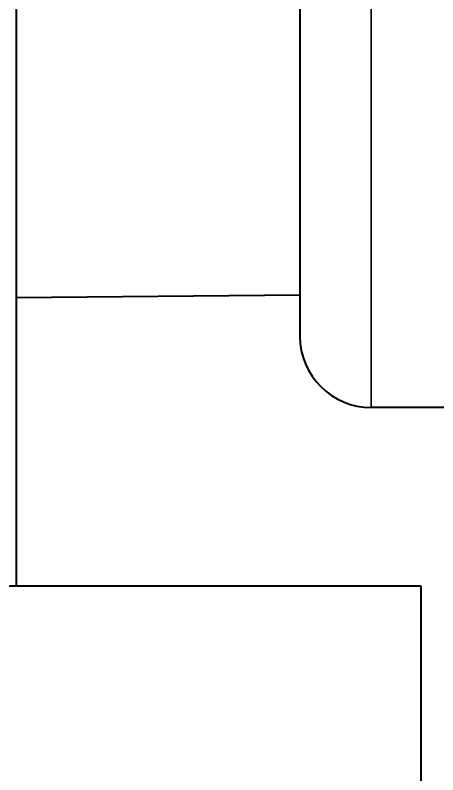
# Model space of a CAD drawing. Header units: millimetres. Extents: x 0 to 3364, y 0 to 2376.
# Drawn here: x 1923.69 to 1929.6, y 1267.05 to 1277.7 of the extents above; entities that cross this region are included whole.
import ezdxf

# ---------------------------------------------------------------- set-up
doc = ezdxf.new("R2010")
doc.units = ezdxf.units.MM
doc.header["$LTSCALE"] = 4
doc.layers.add('가시적인 것(ISO)', color=3, linetype='Continuous', lineweight=40, true_color=0x00ff00)
doc.layers.add('가시적인 좁은 것(ISO)', color=3, linetype='Continuous', lineweight=35, true_color=0x00ff00)

msp = doc.modelspace()

# ---------------------------------------------------------------- linework, layer by layer
at = {"layer": '가시적인 것(ISO)'}
for p, q in [((1923.7023, 1304.6988), (1923.7023, 1269.6988)), ((1927.6715, 1300.1988), (1927.6715, 1273.1988)), ((1927.6715, 1273.772), (1923.7023, 1273.7353)), ((1938.5715, 1272.1988), (1928.6715, 1272.1988)), ((1929.3715, 1269.6988), (1919.3715, 1269.6988)), ((1929.3715, 1259.6988), (1929.3715, 1269.6988))]:
    msp.add_line(p, q, dxfattribs=at)
msp.add_arc((1928.6715, 1273.1988), 1, 180, 270, dxfattribs=at)
at = {"layer": '가시적인 좁은 것(ISO)'}
msp.add_line((1928.6715, 1301.1988), (1928.6715, 1272.1988), dxfattribs=at)

doc.saveas('drawing.dxf')
